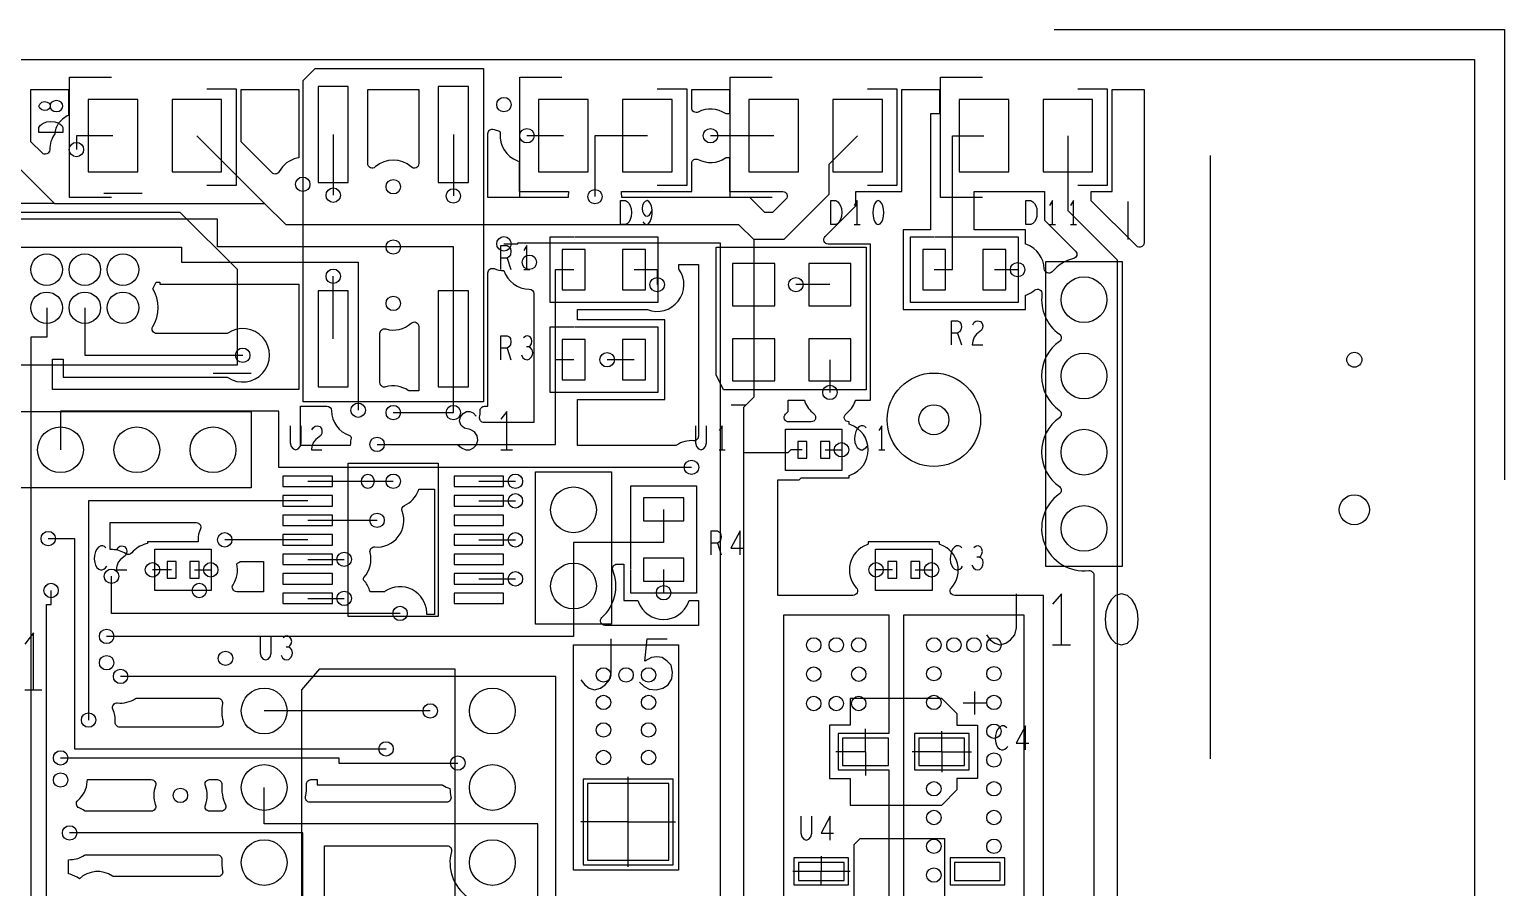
# Model space of a CAD drawing. Extents: x -56 to 56, y -64 to 41.
# Drawn here: x 6.89 to 56, y 12.42 to 41 of the extents above; entities that cross this region are included whole.
import ezdxf

# ---------------------------------------------------------------- set-up
doc = ezdxf.new("R2010")
doc.units = 0
doc.layers.get('0').update_dxf_attribs({"linetype": 'CONTINUOUS'})
doc.layers.add('art', color=5, linetype='CONTINUOUS')
doc.layers.add('tap', color=9, linetype='CONTINUOUS')

# ---------------------------------------------------------------- blocks, each defined once
blk = doc.blocks.new('D51')
blk.add_lwpolyline([(-0.9102, -0.4502), (0.9102, -0.4502), (0.9102, 0.4502), (-0.9102, 0.4502)], close=True)
blk = doc.blocks.new('D53')
blk.add_circle((0, 0), 1.556)
blk = doc.blocks.new('D52')
blk.add_lwpolyline([(-1.5002, -1.4252), (1.5002, -1.4252), (1.5002, 1.4252), (-1.5002, 1.4252)], close=True)
blk = doc.blocks.new('D54')
blk.add_lwpolyline([(-0.9122, -0.6074), (0.9122, -0.6074), (0.9122, 0.6074), (-0.9122, 0.6074)], close=True)
blk = doc.blocks.new('D10')
blk.add_circle((0, 0), 0.25)
blk = doc.blocks.new('D11')
blk.add_circle((0, 0), 0.5)
blk = doc.blocks.new('D40')
blk.add_lwpolyline([(-1.35, -1.275), (1.35, -1.275), (1.35, 1.275), (-1.35, 1.275)], close=True)
blk = doc.blocks.new('D13')
blk.add_circle((0, 0), 0.24)
blk = doc.blocks.new('D14')
blk.add_circle((0, 0), 0.762)
blk = doc.blocks.new('D24')
blk.add_lwpolyline([(-0.1524, -0.2794), (0.1524, -0.2794), (0.1524, 0.2794), (-0.1524, 0.2794)], close=True)
blk = doc.blocks.new('D42')
blk.add_lwpolyline([(-0.7, -0.7), (0.7, -0.7), (0.7, 0.7), (-0.7, 0.7)], close=True)
blk = doc.blocks.new('D15')
blk.add_circle((0, 0), 0.525)
blk = doc.blocks.new('D33')
blk.add_lwpolyline([(-0.6731, -0.381), (0.6731, -0.381), (0.6731, 0.381), (-0.6731, 0.381)], close=True)
blk = doc.blocks.new('D16')
blk.add_lwpolyline([(-0.8255, -1.2065), (0.8255, -1.2065), (0.8255, 1.2065), (-0.8255, 1.2065)], close=True)
blk = doc.blocks.new('D34')
blk.add_lwpolyline([(-0.825, -0.175), (0.825, -0.175), (0.825, 0.175), (-0.825, 0.175)], close=True)
blk = doc.blocks.new('D35')
blk.add_lwpolyline([(-0.5, -1.6), (0.5, -1.6), (0.5, 1.6), (-0.5, 1.6)], close=True)
blk = doc.blocks.new('D27')
blk.add_lwpolyline([(-0.762, -0.4572), (0.762, -0.4572), (0.762, 0.4572), (-0.762, 0.4572)], close=True)
blk = doc.blocks.new('D18')
blk.add_lwpolyline([(-0.76, -0.3), (0.76, -0.3), (0.76, 0.3), (-0.76, 0.3)], close=True)
blk = doc.blocks.new('D19')
blk.add_lwpolyline([(-0.381, -0.6731), (0.381, -0.6731), (0.381, 0.6731), (-0.381, 0.6731)], close=True)

msp = doc.modelspace()

# ---------------------------------------------------------------- linework, layer by layer
at = {"layer": 'art', "color": 3}
for points in [[(41, 41), (56, 41), (56, 26)], [(-55, 40), (55, 40), (55, -60), (-55, -60), (-55, 40)], [(7.7156, 35.2044), (5.46, 37.46)], [(9.666, 37.46), (8.4505, 37.46), (8.4505, 37)], [(14.7156, 35.2044), (12.46, 37.46)], [(17, 37.5), (17, 35.48)], [(21, 37.5), (21, 35.455)], [(24.666, 37.46), (23.4505, 37.46)], [(27.46, 37.46), (25.7165, 37.46), (25.7165, 35.4319)], [(31.666, 37.46), (29.563, 37.46)], [(34.46, 37.46), (33.5, 36.5), (33.5, 35.5), (32, 34), (31, 34)], [(37.0094, 33), (37.6154, 33), (37.6154, 37.46), (38.666, 37.46)], [(41.46, 37.46), (41.46, 34.9758), (43.1038, 33.332), (43.1038, 2.4538), (41, 0.35)], [(7.7156, 35.2044), (0.7156, 35.2044)], [(7.7156, 35.2044), (14.7156, 35.2044)], [(14.7156, 35.2044), (15.42, 34.5), (30.5, 34.5), (31, 34)], [(19, 33.7551), (13.15, 33.7551), (13.15, 34.68), (-12.5965, 34.68), (-12.5965, 28.887)], [(22.6855, 33.86), (23.1505, 33.86), (23.1505, 33.8981), (29.885, 33.8981), (29.885, -8.0634), (7.1994, -8.0634), (7.1994, -11.0565), (2.765, -11.0565), (2.765, -13.4584), (-0.0663, -13.4584)], [(31, 34), (31, 32.5)], [(-9.05, 33), (-9.05, 33.75), (11.95, 33.75), (11.95, 33.2451), (17.83, 33.2451), (17.83, 28.3178)], [(21, 30.7), (21, 33.7551), (19, 33.7551)], [(24.4034, 30), (24.4034, 33), (25.0094, 33)], [(27.016, 33), (27.787, 33), (27.787, 32.5)], [(39.016, 33), (39.787, 33)], [(17, 30.7), (17, 32.7801)], [(31, 32.5), (31, 30)], [(33.54, 32.5), (32.405, 32.5)], [(7.46, 31.73), (7.46, 30.747), (6.933, 30.747), (6.933, 4.37), (8.1559, 4.37)], [(8.73, 31.73), (8.73, 30.147), (13.987, 30.147)], [(21, 28.2384), (21, 30.7)], [(18.46, 27.18), (24.4034, 27.18), (24.4034, 30)], [(25.0094, 30), (24.4034, 30)], [(27.016, 30), (26.1204, 30)], [(31, 30), (31, 28.7528), (30.6578, 28.4106)], [(33.54, 30), (33.54, 28.91)], [(28.93, 26.415), (15.187, 26.415), (15.187, 28.287), (7.92, 28.287), (7.92, 27)], [(19, 28.2384), (21, 28.2384)], [(30.6578, 28.4106), (30.6578, 26.8986)], [(32.238, 27), (32.1366, 26.8986), (30.6578, 26.8986)], [(30.6578, 26.8986), (30.6578, 10.4902)], [(32.619, 27), (32.238, 27)], [(33.381, 27), (33.9234, 27)], [(16.15, 25.95), (19, 25.95)], [(21.85, 25.95), (23.065, 25.95)], [(16.15, 25.3), (8.8534, 25.3), (8.8534, 17.9964)], [(21.85, 25.3), (23.065, 25.3)], [(16.15, 24.65), (18.46, 24.65)], [(28, 25.016), (28, 23.9154), (25, 23.9154), (25, 22.46)], [(7.5107, 24.0422), (8.3884, 24.0422), (8.3884, 17.037), (18.76, 17.037)], [(16.15, 24), (13.3884, 24)], [(21.85, 24), (23.065, 24)], [(16.15, 23.35), (17.365, 23.35)], [(19.225, 21.5484), (9.6184, 21.5484), (9.6184, 22.7856)], [(11.619, 23), (10.982, 23)], [(12.381, 23), (12.9234, 23)], [(21.85, 22.7), (23.065, 22.7)], [(28, 23.0094), (28, 22.2384)], [(35.619, 23), (35.0766, 23)], [(36.381, 23), (36.9234, 23)], [(10.1685, 5.765), (7.4584, 5.765), (7.4584, 21.8484), (7.6066, 21.8484), (7.6066, 22.3134)], [(25, 22.46), (25, 20.7834), (9.4538, 20.7834)], [(16.15, 22.05), (17.365, 22.05)], [(32, 11), (32, 21.5), (35.5, 21.5), (35.5, 17.5492), (33.8096, 17.5492), (33.8096, 16.3344), (35.5, 16.3344), (35.5, 11), (32, 11)], [(36, 8), (36, 21.5), (40, 21.5), (40, 8), (36, 8)], [(25, 13), (25, 20.5), (28.5, 20.5), (28.5, 13), (25, 13)], [(24.9817, -2.3564), (27.3535, -2.3564), (27.3535, 1.9772), (24.4085, 1.9772), (24.4085, 19.452), (9.9188, 19.452)], [(20.23, 18.3), (14.7, 18.3)], [(34.7218, 16.9418), (34.7218, 17.7038)], [(37.2618, 16.9418), (37.2618, 17.6242)], [(7.9234, 16.737), (17.187, 16.737), (17.187, 16.5646), (21.1481, 16.5646)], [(34.7218, 16.9418), (33.7312, 16.9418)], [(34.7218, 16.9418), (34.7218, 16.1544)], [(37.2618, 16.9418), (36.2746, 16.9418)], [(37.2618, 16.9418), (38.249, 16.9418)], [(37.2618, 16.9418), (37.2618, 16.2594)], [(26.5885, 1.2122), (23.8085, 1.2122), (23.8085, 14.537), (14.7, 14.537), (14.7, 15.75)], [(26.8224, 14.605), (26.8224, 16.1052)], [(26.8224, 14.605), (25.2472, 14.605)], [(26.8224, 13.1048), (26.8224, 14.605)], [(26.8224, 14.605), (28.3976, 14.605)], [(17.141, 1.9384), (15.987, 1.9384), (15.987, 14.237), (8.2234, 14.237)], [(33.2486, 13.462), (33.2486, 12.954)], [(33.2486, 12.954), (32.3088, 12.954)], [(34.2138, 12.954), (33.2486, 12.954)], [(33.2486, 12.4968), (33.2486, 12.954)]]:
    msp.add_lwpolyline(points, dxfattribs=at)
at = {"layer": 'art', "color": 5}
for points in [[(9.6152, 35.4026), (8.2182, 35.4026), (8.2182, 39.4158), (9.6152, 39.4158)], [(22, 39.4), (22, 28.6), (16, 28.6), (16, 39.3), (16.4, 39.7), (22, 39.7), (22, 39.4)], [(24.6152, 35.4026), (23.2182, 35.4026), (23.2182, 39.4158), (24.6152, 39.4158)], [(31.6152, 35.4026), (30.2182, 35.4026), (30.2182, 39.4158), (31.6152, 39.4158)], [(38.6152, 35.4026), (37.2182, 35.4026), (37.2182, 39.4158), (38.6152, 39.4158)], [(12.7902, 35.809), (13.7808, 35.809), (13.7808, 39.0094), (12.7902, 39.0094)], [(27.7902, 35.809), (28.7808, 35.809), (28.7808, 39.0094), (27.7902, 39.0094)], [(34.7902, 35.809), (35.7808, 35.809), (35.7808, 39.0094), (34.7902, 39.0094)], [(41.7902, 35.809), (42.7808, 35.809), (42.7808, 39.0094), (41.7902, 39.0094)], [(8, 38.45), (7.9867, 38.5083), (7.9467, 38.575), (7.88, 38.6167), (7.7867, 38.6333), (7.6934, 38.6167), (7.6133, 38.5667), (7.5733, 38.4917), (7.5733, 38.4083), (7.5467, 38.3583), (7.48, 38.3167), (7.3867, 38.3), (7.2933, 38.325), (7.2267, 38.3833), (7.2, 38.45), (7.2267, 38.5167), (7.2933, 38.575), (7.3867, 38.6), (7.48, 38.5833), (7.5467, 38.5417), (7.5733, 38.4917), (7.5733, 38.4083), (7.6133, 38.3333), (7.6934, 38.2833), (7.7867, 38.2667), (7.88, 38.2833), (7.9467, 38.325), (7.9867, 38.3917), (8, 38.45)], [(8, 37.5667), (7.2, 37.5667), (7.2, 37.7333), (7.24, 37.8), (7.2933, 37.85), (7.3733, 37.8917), (7.4667, 37.925), (7.6, 37.9333), (7.7333, 37.925), (7.8267, 37.8917), (7.9067, 37.85), (7.96, 37.8), (8, 37.7333), (8, 37.5667)], [(10.635, 35.54), (9.365, 35.54)], [(11.905, 34.905), (-14.13, 34.905), (-14.13, 29.825), (13.81, 29.825), (13.81, 33), (11.905, 34.905)], [(26.5667, 34.5), (26.5667, 35.3), (26.7333, 35.3), (26.8, 35.26), (26.85, 35.2067), (26.8917, 35.1267), (26.925, 35.0333), (26.9333, 34.9), (26.925, 34.7667), (26.8917, 34.6733), (26.85, 34.5933), (26.8, 34.54), (26.7333, 34.5), (26.5667, 34.5)], [(27.3083, 34.5933), (27.3667, 34.5267), (27.4333, 34.5), (27.5, 34.5267), (27.5583, 34.6066), (27.6, 34.7267), (27.6167, 34.8467), (27.6167, 34.9933), (27.6, 35.1133), (27.5583, 35.22), (27.5083, 35.2733), (27.45, 35.3), (27.3833, 35.2733), (27.3333, 35.22), (27.3, 35.14), (27.2833, 35.0333), (27.3, 34.94), (27.3417, 34.8467), (27.3917, 34.7933), (27.45, 34.78), (27.5167, 34.8066), (27.5667, 34.8733), (27.6167, 34.9933)], [(33.5667, 34.5), (33.5667, 35.3), (33.7333, 35.3), (33.8, 35.26), (33.85, 35.2067), (33.8917, 35.1267), (33.925, 35.0333), (33.9333, 34.9), (33.925, 34.7667), (33.8917, 34.6733), (33.85, 34.5933), (33.8, 34.54), (33.7333, 34.5), (33.5667, 34.5)], [(34.45, 34.5), (34.45, 35.3), (34.35, 35.14)], [(35.15, 35.3), (35.0833, 35.2733), (35.0333, 35.2067), (35, 35.1267), (34.975, 35.02), (34.9667, 34.9), (34.975, 34.78), (35, 34.6733), (35.0333, 34.5933), (35.0833, 34.5267), (35.15, 34.5), (35.2167, 34.5267), (35.2667, 34.5933), (35.3, 34.6733), (35.325, 34.78), (35.3333, 34.9), (35.325, 35.02), (35.3, 35.1267), (35.2667, 35.2067), (35.2167, 35.2733), (35.15, 35.3)], [(40.0667, 34.5), (40.0667, 35.3), (40.2333, 35.3), (40.3, 35.26), (40.35, 35.2067), (40.3917, 35.1267), (40.425, 35.0333), (40.4333, 34.9), (40.425, 34.7667), (40.3917, 34.6733), (40.35, 34.5933), (40.3, 34.54), (40.2333, 34.5), (40.0667, 34.5)], [(40.95, 34.5), (40.95, 35.3), (40.85, 35.14)], [(41.65, 34.5), (41.65, 35.3), (41.55, 35.14)], [(43.46, 35.27), (43.46, 34)], [(34.35, 34.5), (34.55, 34.5)], [(40.85, 34.5), (41.05, 34.5)], [(41.55, 34.5), (41.75, 34.5)], [(25.0348, 34.0922), (27.8034, 34.0922), (27.8034, 31.9078), (24.222, 31.9078), (24.222, 34.0922), (25.0094, 34.0922)], [(37.0348, 34.0922), (39.8034, 34.0922), (39.8034, 31.9078), (36.222, 31.9078), (36.222, 34.0922), (37.0094, 34.0922)], [(22.5833, 33), (22.5833, 33.8), (22.7917, 33.8), (22.8583, 33.76), (22.9, 33.7067), (22.9167, 33.6), (22.9, 33.4933), (22.85, 33.4267), (22.7917, 33.3867), (22.5833, 33.3867)], [(23.45, 33), (23.45, 33.8), (23.35, 33.64)], [(29.75, 33.75), (34.75, 33.75), (34.75, 29), (30, 29), (29.75, 29.5), (29.75, 33.75)], [(22.7917, 33.3867), (22.9167, 33)], [(23.35, 33), (23.55, 33)], [(43.27, 23.11), (40.73, 23.11), (40.73, 33.27), (43.27, 33.27), (43.27, 23.11)], [(25.0348, 31.0922), (27.8034, 31.0922), (27.8034, 28.9078), (24.222, 28.9078), (24.222, 31.0922), (25.0094, 31.0922)], [(37.5833, 30.5), (37.5833, 31.3), (37.7917, 31.3), (37.8583, 31.26), (37.9, 31.2067), (37.9167, 31.1), (37.9, 30.9933), (37.85, 30.9267), (37.7917, 30.8867), (37.5833, 30.8867)], [(38.2917, 31.1667), (38.3417, 31.2467), (38.4, 31.2867), (38.4667, 31.3), (38.55, 31.2733), (38.6083, 31.2067), (38.625, 31.1267), (38.6167, 31.0466), (38.5833, 30.98), (38.4167, 30.8467), (38.3417, 30.7533), (38.2917, 30.62), (38.275, 30.5), (38.625, 30.5)], [(22.5833, 30), (22.5833, 30.8), (22.7917, 30.8), (22.8583, 30.76), (22.9, 30.7067), (22.9167, 30.6), (22.9, 30.4933), (22.85, 30.4267), (22.7917, 30.3867), (22.5833, 30.3867)], [(23.5083, 30.4267), (23.5583, 30.4667), (23.6, 30.5333), (23.6167, 30.6133), (23.6, 30.6933), (23.5583, 30.76), (23.4833, 30.8), (23.4083, 30.7867), (23.3333, 30.7333)], [(37.7917, 30.8867), (37.9167, 30.5)], [(22.7917, 30.3867), (22.9167, 30)], [(23.2667, 30.16), (23.3167, 30.0667), (23.3833, 30.0133), (23.4583, 30), (23.525, 30.0133), (23.5917, 30.08), (23.6333, 30.16), (23.6417, 30.24), (23.625, 30.3333), (23.5667, 30.4), (23.5083, 30.4267), (23.4333, 30.4267)], [(14.27, 29.54), (13, 29.54)], [(30.25, 28.5), (30.75, 28.5)], [(-8.59, 25.73), (-11.13, 25.73), (-11.13, 28.27), (14.27, 28.27), (14.27, 25.73), (-8.59, 25.73)], [(21.1448, 27.1693), (21.2735, 27.0635), (21.4183, 27), (21.5469, 27), (21.6756, 27.0635), (21.7722, 27.1693), (21.8204, 27.3175), (21.7883, 27.4656), (21.7078, 27.5927), (21.563, 27.6773), (21.37, 27.7197), (21.2574, 27.8043), (21.2091, 27.9525), (21.2413, 28.1007), (21.3217, 28.2065), (21.4343, 28.27), (21.5469, 28.27), (21.6596, 28.2277), (21.7561, 28.1218)], [(22.778, 27), (22.778, 28.27), (22.585, 28.016)], [(15.5667, 27.8), (15.5667, 27.2267), (15.6, 27.1066), (15.6667, 27.0267), (15.75, 27), (15.8333, 27.0267), (15.9, 27.1066), (15.9333, 27.2267), (15.9333, 27.8)], [(16.2917, 27.6667), (16.3417, 27.7467), (16.4, 27.7867), (16.4667, 27.8), (16.55, 27.7733), (16.6083, 27.7067), (16.625, 27.6267), (16.6167, 27.5466), (16.5833, 27.48), (16.4167, 27.3467), (16.3417, 27.2533), (16.2917, 27.12), (16.275, 27), (16.625, 27)], [(29.0667, 27.8), (29.0667, 27.2267), (29.1, 27.1066), (29.1667, 27.0267), (29.25, 27), (29.3333, 27.0267), (29.4, 27.1066), (29.4333, 27.2267), (29.4333, 27.8)], [(29.95, 27), (29.95, 27.8), (29.85, 27.64)], [(33.8382, 26.3142), (32.0602, 26.3142), (32.0602, 27.6858), (33.9398, 27.6858), (33.9398, 26.3142), (33.3556, 26.3142)], [(34.7487, 27.7335), (34.6987, 27.7735), (34.6404, 27.8002), (34.5737, 27.8002), (34.4987, 27.7602), (34.4404, 27.6935), (34.3987, 27.6135), (34.3654, 27.4802), (34.3571, 27.3602), (34.3737, 27.2402), (34.3987, 27.1602), (34.4487, 27.0802), (34.5071, 27.0269), (34.5654, 27.0002), (34.6237, 27.0002), (34.6821, 27.0269), (34.7321, 27.0669), (34.7737, 27.1202)], [(35.2654, 27.0002), (35.2654, 27.8002), (35.1654, 27.6402)], [(20.5, 26.55), (20.5, 21.45), (17.5, 21.45), (17.5, 26.55), (20.5, 26.55)], [(22.585, 27), (22.971, 27)], [(29.85, 27), (30.05, 27)], [(35.1654, 27.0002), (35.3654, 27.0002)], [(23.73, 26.27), (26.27, 26.27), (26.27, 21.19), (23.73, 21.19), (23.73, 26.27)], [(26.9078, 23.0348), (26.9078, 25.8034), (29.0922, 25.8034), (29.0922, 22.222), (26.9078, 22.222), (26.9078, 23.0094)], [(29.5833, 23.5), (29.5833, 24.3), (29.7917, 24.3), (29.8583, 24.26), (29.9, 24.2067), (29.9167, 24.1), (29.9, 23.9933), (29.85, 23.9267), (29.7917, 23.8867), (29.5833, 23.8867)], [(30.55, 23.5), (30.55, 24.3), (30.2417, 23.7267), (30.6583, 23.7267)], [(9.4333, 23.7333), (9.3833, 23.7733), (9.325, 23.8), (9.2583, 23.8), (9.1833, 23.76), (9.125, 23.6933), (9.0833, 23.6133), (9.05, 23.48), (9.0417, 23.36), (9.0583, 23.24), (9.0833, 23.16), (9.1333, 23.08), (9.1917, 23.0267), (9.25, 23), (9.3083, 23), (9.3667, 23.0267), (9.4167, 23.0667), (9.4583, 23.12)], [(9.7917, 23.6667), (9.8417, 23.7467), (9.9, 23.7867), (9.9667, 23.8), (10.05, 23.7733), (10.1083, 23.7067), (10.125, 23.6267), (10.1167, 23.5466), (10.0833, 23.48), (9.9167, 23.3467), (9.8417, 23.2533), (9.7917, 23.12), (9.775, 23), (10.125, 23)], [(11.1618, 23.6858), (12.9398, 23.6858), (12.9398, 22.3142), (11.0602, 22.3142), (11.0602, 23.6858), (11.6444, 23.6858)], [(29.7917, 23.8867), (29.9167, 23.5)], [(35.1618, 23.6858), (36.9398, 23.6858), (36.9398, 22.3142), (35.0602, 22.3142), (35.0602, 23.6858), (35.6444, 23.6858)], [(37.9333, 23.7333), (37.8833, 23.7733), (37.825, 23.8), (37.7583, 23.8), (37.6833, 23.76), (37.625, 23.6933), (37.5833, 23.6133), (37.55, 23.48), (37.5417, 23.36), (37.5583, 23.24), (37.5833, 23.16), (37.6333, 23.08), (37.6917, 23.0267), (37.75, 23), (37.8083, 23), (37.8667, 23.0267), (37.9167, 23.0667), (37.9583, 23.12)], [(38.5083, 23.4267), (38.5583, 23.4667), (38.6, 23.5333), (38.6167, 23.6133), (38.6, 23.6933), (38.5583, 23.76), (38.4833, 23.8), (38.4083, 23.7867), (38.3333, 23.7333)], [(38.2667, 23.16), (38.3167, 23.0667), (38.3833, 23.0133), (38.4583, 23), (38.525, 23.0133), (38.5917, 23.08), (38.6333, 23.16), (38.6417, 23.24), (38.625, 23.3333), (38.5667, 23.4), (38.5083, 23.4267), (38.4333, 23.4267)], [(38.75, 20.84), (38.875, 20.67), (39.025, 20.5567), (39.2, 20.5), (39.4, 20.5567), (39.55, 20.67), (39.7, 20.84), (39.75, 21.0666), (39.75, 22.2)], [(41.25, 20.5), (41.25, 22.2), (40.95, 21.86)], [(43.25, 22.2), (43.05, 22.1433), (42.9, 22.0017), (42.8, 21.8317), (42.725, 21.605), (42.7, 21.35), (42.725, 21.095), (42.8, 20.8683), (42.9, 20.6983), (43.05, 20.5567), (43.25, 20.5), (43.45, 20.5567), (43.6, 20.6983), (43.7, 20.8683), (43.775, 21.095), (43.8, 21.35), (43.775, 21.605), (43.7, 21.8317), (43.6, 22.0017), (43.45, 22.1433), (43.25, 22.2)], [(7.0162, 18.9992), (7.0162, 20.9042), (6.7317, 20.5232)], [(14.5667, 20.8), (14.5667, 20.2267), (14.6, 20.1066), (14.6667, 20.0267), (14.75, 20), (14.8333, 20.0267), (14.9, 20.1066), (14.9333, 20.2267), (14.9333, 20.8)], [(15.5083, 20.4267), (15.5583, 20.4667), (15.6, 20.5333), (15.6167, 20.6133), (15.6, 20.6933), (15.5583, 20.76), (15.4833, 20.8), (15.4083, 20.7867), (15.3333, 20.7333)], [(25.25, 19.34), (25.375, 19.17), (25.525, 19.0567), (25.7, 19), (25.9, 19.0567), (26.05, 19.17), (26.2, 19.34), (26.25, 19.5666), (26.25, 20.7)], [(27.2, 19.2549), (27.35, 19.1133), (27.525, 19.0283), (27.75, 19), (27.975, 19.0567), (28.15, 19.17), (28.275, 19.3683), (28.3, 19.595), (28.25, 19.8216), (28.125, 19.9633), (27.95, 20.0766), (27.775, 20.105), (27.6, 20.0766), (27.375, 19.9633), (27.45, 20.7), (28.125, 20.7)], [(15.2667, 20.16), (15.3167, 20.0667), (15.3833, 20.0133), (15.4583, 20), (15.525, 20.0133), (15.5917, 20.08), (15.6333, 20.16), (15.6417, 20.24), (15.625, 20.3333), (15.5667, 20.4), (15.5083, 20.4267), (15.4333, 20.4267)], [(40.95, 20.5), (41.55, 20.5)], [(16.55, 19.7), (21.05, 19.7), (21.05, 9.3), (15.95, 9.3), (15.95, 19), (16.55, 19.7)], [(6.7317, 18.9992), (7.3006, 18.9992)], [(37.2618, 18.7198), (36.7538, 18.7198), (34.2138, 18.7198), (34.2138, 17.8308), (33.528, 17.8308), (33.528, 16.0528), (34.2138, 16.0528), (34.2138, 15.1638), (37.2618, 15.1638)], [(37.7698, 18.2118), (37.2618, 18.7198)], [(38.354, 18.9484), (38.354, 18.1864)], [(37.7698, 18.2118), (37.7698, 17.8308), (38.4556, 17.8308), (38.4556, 16.0528), (37.7698, 16.0528), (37.7698, 15.6718)], [(37.973, 18.5674), (38.735, 18.5674)], [(39.4333, 17.7333), (39.3833, 17.7733), (39.325, 17.8), (39.2583, 17.8), (39.1833, 17.76), (39.125, 17.6933), (39.0833, 17.6133), (39.05, 17.48), (39.0417, 17.36), (39.0583, 17.24), (39.0833, 17.16), (39.1333, 17.08), (39.1917, 17.0267), (39.25, 17), (39.3083, 17), (39.3667, 17.0267), (39.4167, 17.0667), (39.4583, 17.12)], [(40.05, 17), (40.05, 17.8), (39.7417, 17.2267), (40.1583, 17.2267)], [(37.7698, 15.6718), (37.2618, 15.1638)], [(32.5667, 14.8), (32.5667, 14.2267), (32.6, 14.1066), (32.6667, 14.0267), (32.75, 14), (32.8333, 14.0267), (32.9, 14.1066), (32.9333, 14.2267), (32.9333, 14.8)], [(33.55, 14), (33.55, 14.8), (33.2417, 14.2267), (33.6583, 14.2267)], [(37.3486, 13.654), (37.3486, 8.154), (34.3486, 8.154), (34.3486, 13.854), (34.5486, 14.054), (37.3486, 14.054), (37.3486, 13.654)]]:
    msp.add_lwpolyline(points, dxfattribs=at)
at = {"layer": 'art', "color": 3}
for points in [[(7.5603, 36.9956), (7.5603, 36.9956), (7.5603, 36.9956, -0.670012), (7.3042, 36.8888), (6.9357, 37.2574), (6.9357, 38.9999), (8.1903, 38.9999), (8.1903, 38.1386), (8.1467, 38.1185), (8.1467, 38.1185), (8.1467, 38.1185, 0.270336), (7.7278, 37.5197), (7.7278, 37.5197), (7.7278, 37.5197, 0.158397), (7.5603, 36.9956), (7.5603, 36.9956)], [(15.2022, 36.2645), (15.2022, 36.2645), (15.2022, 36.2645, -0.503107), (14.9639, 36.2292), (13.9357, 37.2574), (13.9357, 38.9999), (15.8498, 38.9999), (15.8498, 36.726), (15.7913, 36.7128), (15.7913, 36.7128), (15.7913, 36.7128, 0.217758), (15.2022, 36.2645), (15.2022, 36.2645)], [(18.4011, 36.4202), (18.4011, 36.4202), (18.4011, 36.4202, -0.651113), (18.1502, 36.5312), (18.1502, 38.9999), (19.8498, 38.9999), (19.8498, 36.5312), (19.8498, 36.5312), (19.8498, 36.5312, -0.651069), (19.5989, 36.4202), (19.5989, 36.4202), (19.5989, 36.4202, 0.386689), (18.4011, 36.4202), (18.4011, 36.4202)], [(30.0798, 38.1852), (30.0608, 38.198), (30.0608, 38.198), (30.0608, 38.198, 0.27411), (29.1545, 38.251), (29.1545, 38.251), (29.1545, 38.251, -0.561698), (28.9357, 38.3842), (28.9357, 38.9999), (30.1903, 38.9999), (30.1903, 38.1852), (30.0798, 38.1852)], [(40.6502, 7.3498), (40.6502, 22.1502), (37.693, 22.1502), (37.693, 22.1502), (37.693, 22.1502, -0.651069), (37.582, 22.4011), (37.582, 22.4011), (37.582, 22.4011, 0.531475), (37.2326, 23.8348), (37.1836, 23.8529), (37.1836, 23.9296), (34.8164, 23.9296), (34.8164, 23.8529), (34.7674, 23.8348), (34.7674, 23.8348), (34.7674, 23.8348, 0.531478), (34.418, 22.4011), (34.418, 22.4011), (34.418, 22.4011, -0.651113), (34.307, 22.1502), (31.808, 22.1502), (31.808, 25.9984), (32.5095, 25.9984), (32.5815, 26.0704), (34.1836, 26.0704), (34.1836, 26.1471), (34.2326, 26.1652), (34.2326, 26.1652), (34.2326, 26.1652, 0.696002), (34.2326, 27.8348), (34.1836, 27.8529), (34.1836, 27.9296), (34.1665, 27.9296), (34.1665, 27.9296), (34.1665, 27.9296, -0.719643), (34.0761, 28.1993), (34.0761, 28.1993), (34.0761, 28.1993, 0.143426), (34.3748, 28.6008), (34.3929, 28.6498), (34.8902, 28.6498), (34.8902, 33.8502), (33.4854, 33.8502), (33.4854, 33.8502), (33.4854, 33.8502, -0.668294), (33.3793, 34.1063), (34.4002, 35.1271), (34.4002, 35.6033), (35.9357, 35.6033), (35.9357, 38.9999), (37.1903, 38.9999), (37.1903, 38.1852), (36.8902, 38.1852), (36.8902, 34.3233), (35.9782, 34.3233), (35.9782, 31.6767), (40.0472, 31.6767), (40.0472, 32.1471), (40.0962, 32.1652), (40.0962, 32.1652), (40.0962, 32.1652, 0.084443), (40.3548, 32.3144), (40.3548, 32.3144), (40.3548, 32.3144, -0.68069), (40.5993, 32.1798), (40.5993, 32.1798), (40.5993, 32.1798, 0.275916), (41.1776, 30.8519), (41.1776, 30.8519), (41.1776, 30.8519, -0.513834), (41.1776, 30.6081), (41.1776, 30.6081), (41.1776, 30.6081, 0.51377), (41.1776, 28.3119), (41.1776, 28.3119), (41.1776, 28.3119, -0.513834), (41.1776, 28.0681), (41.1776, 28.0681), (41.1776, 28.0681, 0.51377), (41.1776, 25.7719), (41.1776, 25.7719), (41.1776, 25.7719, -0.513834), (41.1776, 25.5281), (41.1776, 25.5281), (41.1776, 25.5281, 0.773412), (42.1596, 22.9769), (42.1596, 22.9769), (42.1596, 22.9769, -0.447915), (42.3266, 22.8278), (42.3266, 5.305)], [(43.9999, 33.8972), (43.9999, 33.8972), (43.9999, 33.8972, -0.668405), (43.7438, 33.7911), (42.2372, 35.2977), (42.2372, 35.6033), (42.9357, 35.6033), (42.9357, 38.9999), (43.9999, 38.9999), (43.9999, 33.8972)], [(22.1502, 35.4002), (22.1502, 37.5319), (22.1502, 37.5319), (22.1502, 37.5319, -0.53035), (22.3558, 37.6712), (22.3558, 37.6712), (22.3558, 37.6712, 0.043829), (22.505, 37.6264), (22.505, 37.6264), (22.505, 37.6264, -0.38307), (22.5644, 37.5457), (22.5644, 37.5457), (22.5644, 37.5457, 0.340435), (23.1413, 36.6252), (23.1903, 36.6071), (23.1903, 35.6033), (24.8311, 35.6033), (24.8311, 35.5245), (24.8308, 35.5208), (24.8308, 35.5208), (24.8308, 35.5208, 0.013801), (24.8272, 35.4718), (24.824, 35.4002), (22.1502, 35.4002)], [(31.3729, 34.9002), (30.8729, 35.4002), (26.609, 35.4002), (26.6058, 35.4718), (26.6058, 35.4718), (26.6058, 35.4718, 0.013801), (26.6022, 35.5208), (26.6019, 35.5245), (26.6019, 35.6033), (28.9357, 35.6033), (28.9357, 36.5358), (28.9357, 36.5358), (28.9357, 36.5358, -0.561687), (29.1545, 36.669), (29.1545, 36.669), (29.1545, 36.669, 0.274103), (30.0608, 36.722), (30.0798, 36.7348), (30.1903, 36.7348), (30.1903, 35.6033), (31.9681, 35.6033), (31.9681, 35.6033), (31.9681, 35.6033, -0.668294), (32.0742, 35.3472), (31.6271, 34.9002), (31.3729, 34.9002)], [(40.9394, 32.9324), (40.9394, 32.9324), (40.9394, 32.9324, -0.680539), (40.6768, 33.0269), (40.6768, 33.0269), (40.6768, 33.0269, 0.305461), (40.0962, 33.8348), (40.0472, 33.8529), (40.0472, 34.3233), (38.3406, 34.3233), (38.3406, 35.6033), (40.6828, 35.6033), (40.6828, 34.6539), (41.7175, 33.6192), (41.7175, 33.6192), (41.7175, 33.6192, -0.581026), (41.6487, 33.3678), (41.6487, 33.3678), (41.6487, 33.3678, 0.150681), (40.9394, 32.9324), (40.9394, 32.9324)], [(22.0239, 27.9052), (22.0239, 27.9052), (22.0239, 27.9052, -0.466942), (21.8763, 28.0816), (21.8763, 28.0816), (21.8763, 28.0816, 0.059086), (21.8886, 28.2909), (21.8886, 28.2909), (21.8886, 28.2909, -0.431805), (22.0384, 28.4498), (22.1502, 28.4498), (22.1502, 32.8938), (22.1502, 32.8938), (22.1502, 32.8938, -0.53035), (22.3558, 33.0331), (22.3558, 33.0331), (22.3558, 33.0331, 0.094539), (22.6834, 32.9698), (22.6834, 32.9698), (22.6834, 32.9698, 0.324392), (23.5285, 32.3549), (23.5285, 32.3549), (23.5285, 32.3549, -0.413629), (23.6782, 32.2049), (23.6782, 27.9052), (22.0239, 27.9052)], [(25.1286, 27.1402), (25.1286, 28.6767), (28.0472, 28.6767), (28.0472, 31.3233), (25.1286, 31.3233), (25.1286, 31.6767), (27.4481, 31.6767), (27.4614, 31.6715), (27.4614, 31.6715), (27.4614, 31.6715, 0.746174), (28.512, 33.0165), (28.512, 33.0165), (28.512, 33.0165, 0.024972), (28.5068, 33.0887), (28.5062, 33.0933), (28.5062, 33.1729), (29.1598, 33.1729), (29.1598, 27.4521), (29.1598, 27.4521), (29.1598, 27.4521, -0.436785), (28.9983, 27.3026), (28.9983, 27.3026), (28.9983, 27.3026, 0.169143), (28.4322, 27.153), (28.4132, 27.1402), (25.1286, 27.1402)], [(7.6582, 29.0122), (7.6582, 30.0218), (8.0048, 30.0218), (8.0048, 29.4218), (13.4702, 29.4218), (13.4892, 29.409), (13.4892, 29.409), (13.4892, 29.409, 1.880753), (13.4892, 30.885), (13.4702, 30.8722), (11.1203, 30.8722), (11.1203, 30.8722), (11.1203, 30.8722, -0.590569), (10.9935, 31.1023), (10.9935, 31.1023), (10.9935, 31.1023, 0.29143), (10.9889, 32.365), (10.9889, 32.365), (10.9889, 32.365, 0.041862), (11.0808, 32.5386), (11.1003, 32.5841), (11.2248, 32.5841), (11.2248, 32.5199), (15.8498, 32.5199), (15.8498, 29.0122), (7.6582, 29.0122)], [(19.5168, 28.9636), (19.4978, 28.9764), (19.4978, 28.9764), (19.4978, 28.9764, 0.223828), (18.7477, 29.0921), (18.7477, 29.0921), (18.7477, 29.0921, -0.500971), (18.5552, 29.2359), (18.5552, 30.8796), (18.5552, 30.8796), (18.5552, 30.8796, -0.500997), (18.7477, 31.0234), (18.7477, 31.0234), (18.7477, 31.0234, 0.262098), (19.5989, 31.2185), (19.5989, 31.2185), (19.5989, 31.2185, -0.651113), (19.8498, 31.1075), (19.8498, 28.9636), (19.5168, 28.9636)], [(32.1656, 27.9296), (32.1656, 27.9296), (32.1656, 27.9296, -0.668405), (32.0595, 28.1857), (32.1502, 28.2764), (32.1502, 28.6498), (32.6871, 28.6498), (32.7052, 28.6008), (32.7052, 28.6008), (32.7052, 28.6008, 0.143426), (33.0039, 28.1993), (33.0039, 28.1993), (33.0039, 28.1993, -0.719648), (32.9135, 27.9296), (32.1656, 27.9296)], [(15.9122, 27.1402), (15.9122, 28.4498), (16.79, 28.4498), (16.79, 28.4498), (16.79, 28.4498, -0.409084), (16.9399, 28.3024), (16.9399, 28.3024), (16.9399, 28.3024, 0.316924), (17.545, 27.4744), (17.545, 27.4744), (17.545, 27.4744, -0.387538), (17.594, 27.386), (17.594, 27.386), (17.594, 27.386, 0.049296), (17.5704, 27.2125), (17.5678, 27.1402), (15.9122, 27.1402)], [(20.1172, 21.5086), (20.1146, 21.5809), (20.1146, 21.5809), (20.1146, 21.5809, 0.588505), (18.7272, 22.2864), (18.7082, 22.2736), (18.2284, 22.2736), (18.2115, 22.3254), (18.2115, 22.3254), (18.2115, 22.3254, 0.106472), (18.0231, 22.6495), (18.0231, 22.6495), (18.0231, 22.6495, -0.387277), (18.0231, 22.7505), (18.0231, 22.7505), (18.0231, 22.7505, 0.254027), (18.2261, 23.5756), (18.2261, 23.5756), (18.2261, 23.5756, -0.518036), (18.384, 23.763), (18.384, 23.763), (18.384, 23.763, 0.548178), (19.2964, 24.9548), (19.2964, 24.9548), (19.2964, 24.9548, -0.389869), (19.3743, 25.1423), (19.3743, 25.1423), (19.3743, 25.1423, 0.198057), (19.8348, 25.6408), (19.8529, 25.6898), (20.3748, 25.6898), (20.3748, 21.5086), (20.1172, 21.5086)], [(10.2951, 23.5662), (10.2951, 23.5662), (10.2951, 23.5662, -0.379648), (10.0984, 23.5353), (10.0984, 23.5353), (10.0984, 23.5353, 0.134035), (9.6509, 23.6752), (9.5786, 23.6778), (9.5786, 24.5748), (12.4389, 24.5748), (12.4389, 24.5748), (12.4389, 24.5748, -0.543652), (12.5758, 24.3635), (12.5758, 24.3635), (12.5758, 24.3635, 0.104356), (12.4982, 24.0042), (12.4979, 23.9296), (10.8164, 23.9296), (10.8164, 23.8766), (10.7601, 23.8621), (10.7601, 23.8621), (10.7601, 23.8621, 0.158689), (10.2951, 23.5662), (10.2951, 23.5662)], [(13.7893, 22.2736), (13.7893, 22.2736), (13.7893, 22.2736, -0.59877), (13.6644, 22.5067), (13.6644, 22.5067), (13.6644, 22.5067, 0.20794), (13.7896, 23.2053), (13.7896, 23.2053), (13.7896, 23.2053, 0.031489), (13.8862, 23.262), (13.9052, 23.2748), (14.6748, 23.2748), (14.6748, 22.2736), (13.7893, 22.2736)], [(26.0466, 21.1502), (26.0466, 21.1502), (26.0466, 21.1502, -0.687116), (25.9461, 21.4116), (25.9461, 21.4116), (25.9461, 21.4116, 0.314046), (26.3112, 22.9845), (26.3112, 22.9845), (26.3112, 22.9845, -0.530703), (26.4505, 23.1902), (26.6767, 23.1902), (26.6767, 21.9782), (27.1471, 21.9782), (27.1652, 21.9292), (27.1652, 21.9292), (27.1652, 21.9292, 0.696002), (28.8348, 21.9292), (28.8529, 21.9782), (29.1598, 21.9782), (29.1598, 21.1502), (26.0466, 21.1502)], [(9.8902, 17.7622), (9.8902, 17.7622), (9.8902, 17.7622, -0.438092), (9.7407, 17.9243), (9.7407, 17.9243), (9.7407, 17.9243, 0.12527), (9.6672, 18.3573), (9.6672, 18.3573), (9.6672, 18.3573, -0.578787), (9.8208, 18.5672), (9.8208, 18.5672), (9.8208, 18.5672, 0.177772), (10.4166, 18.714), (10.4356, 18.7268), (13.1625, 18.7268), (13.1625, 18.7268), (13.1625, 18.7268, -0.46749), (13.3101, 18.5502), (13.3101, 18.5502), (13.3101, 18.5502, 0.107665), (13.332, 17.9494), (13.332, 17.9494), (13.332, 17.9494, -0.489712), (13.1867, 17.7622), (9.8902, 17.7622)], [(8.7402, 14.9622), (8.7212, 14.975), (8.7212, 14.975), (8.7212, 14.975, 0.056494), (8.5434, 15.0677), (8.5434, 15.0677), (8.5434, 15.0677, -0.568868), (8.5002, 15.3219), (8.5002, 15.3219), (8.5002, 15.3219, 0.202817), (8.8117, 15.9417), (8.8163, 16.0118), (10.9417, 16.0118), (10.9417, 16.0118), (10.9417, 16.0118, -0.526643), (11.0816, 15.8078), (11.0816, 15.8078), (11.0816, 15.8078, 0.186445), (11.0816, 15.1662), (11.0816, 15.1662), (11.0816, 15.1662, -0.526656), (10.9417, 14.9622), (8.7402, 14.9622)], [(12.8823, 14.9622), (12.8823, 14.9622), (12.8823, 14.9622, -0.526643), (12.7424, 15.1662), (12.7424, 15.1662), (12.7424, 15.1662, 0.186445), (12.7424, 15.8078), (12.7424, 15.8078), (12.7424, 15.8078, -0.526656), (12.8823, 16.0118), (13.1418, 16.0118), (13.1418, 16.0118), (13.1418, 16.0118, -0.43527), (13.2914, 15.8511), (13.2914, 15.8511), (13.2914, 15.8511, 0.123688), (13.4109, 15.1734), (13.4109, 15.1734), (13.4109, 15.1734, -0.543449), (13.2739, 14.9622), (12.8823, 14.9622)], [(16.2252, 15.2622), (16.2252, 15.2622), (16.2252, 15.2622, -0.479425), (16.0788, 15.4446), (16.0788, 15.4446), (16.0788, 15.4446, 0.072535), (16.1086, 15.8511), (16.1086, 15.8511), (16.1086, 15.8511, -0.435296), (16.2582, 16.0118), (16.4618, 16.0118), (16.4618, 15.8394), (20.6313, 15.8394), (20.6503, 15.8266), (20.6503, 15.8266), (20.6503, 15.8266, 0.074445), (20.8883, 15.7132), (20.8883, 15.7132), (20.8883, 15.7132, 0.048018), (20.9212, 15.4446), (20.9212, 15.4446), (20.9212, 15.4446, -0.479454), (20.7748, 15.2622), (16.2252, 15.2622)], [(16.7122, 6.0472), (16.7122, 13.8118), (20.7931, 13.8118), (20.7931, 13.8118), (20.7931, 13.8118, -0.494486), (20.9377, 13.6223), (20.9377, 13.6223), (20.9377, 13.6223, 0.315245), (21.484, 12.0974)], [(8.5475, 12.7122), (8.5475, 12.7122), (8.5475, 12.7122, 0.096943), (8.2396, 12.861), (8.1836, 12.8757), (8.1836, 13.3448), (8.2559, 13.3474), (8.2559, 13.3474), (8.2559, 13.3474, 0.140128), (8.7212, 13.499), (8.7402, 13.5118), (13.1418, 13.5118), (13.1418, 13.5118), (13.1418, 13.5118, -0.43527), (13.2914, 13.3511), (13.2914, 13.3511), (13.2914, 13.3511, 0.068748), (13.3168, 12.9654), (13.3168, 12.9654), (13.3168, 12.9654, -0.47501), (13.1698, 12.7852), (9.6702, 12.7852), (9.6512, 12.798), (9.6512, 12.798), (9.6512, 12.798, 0.348688), (8.5475, 12.7122), (8.5475, 12.7122)]]:
    msp.add_lwpolyline(points, format="xyb", dxfattribs=at)
at = {"layer": 'art', "color": 5}
msp.add_lwpolyline([(18.3736, 25.95), (18.3736, 25.95), (18.3736, 25.95, 1), (17.9264, 25.95), (17.9264, 25.95), (17.9264, 25.95, 1), (18.3736, 25.95), (18.3736, 25.95)], format="xyb", dxfattribs=at)
at = {"layer": 'tap', "color": 9}
msp.add_lwpolyline([(46.2, 36.8), (46.2, 16.7)], dxfattribs=at)

# ---------------------------------------------------------------- block references
at = {"layer": 'art'}
for name, p in [('D35', (17, 37.5)), ('D35', (21, 37.5)), ('D16', (9.666, 37.46)), ('D16', (12.46, 37.46)), ('D13', (22.6855, 38.4981)), ('D16', (24.666, 37.46)), ('D16', (27.46, 37.46)), ('D16', (31.666, 37.46)), ('D16', (34.46, 37.46)), ('D16', (38.666, 37.46)), ('D16', (41.46, 37.46)), ('D13', (23.4505, 37.46)), ('D13', (29.563, 37.46)), ('D13', (8.4505, 37)), ('D13', (15.987, 35.8444)), ('D13', (19, 35.7616)), ('D13', (17, 35.48)), ('D13', (21, 35.455)), ('D13', (25.7165, 35.4319)), ('D13', (19, 33.7551)), ('D13', (22.6855, 33.86)), ('D15', (7.46, 33)), ('D15', (8.73, 33)), ('D15', (10, 33)), ('D13', (23.53, 33.2451)), ('D19', (25.0094, 33)), ('D19', (27.016, 33)), ('D19', (37.0094, 33)), ('D19', (39.016, 33)), ('D13', (17, 32.7801)), ('D42', (31, 32.5)), ('D42', (33.54, 32.5)), ('D13', (39.787, 33)), ('D13', (27.787, 32.5)), ('D13', (32.405, 32.5)), ('D14', (42, 32)), ('D15', (7.46, 31.73)), ('D15', (8.73, 31.73)), ('D15', (10, 31.73)), ('D35', (17, 30.7)), ('D13', (19, 31.8771)), ('D35', (21, 30.7)), ('D19', (25.0094, 30)), ('D19', (27.016, 30)), ('D42', (31, 30)), ('D42', (33.54, 30)), ('D13', (13.987, 30.147)), ('D13', (26.1204, 30)), ('D14', (42, 29.46)), ('D10', (51, 30)), ('D53', (37, 28)), ('D13', (33.54, 28.91)), ('D13', (17.83, 28.3178)), ('D11', (37, 28)), ('D13', (19, 28.2384)), ('D13', (21, 28.2384)), ('D14', (7.92, 27)), ('D14', (10.46, 27)), ('D14', (13, 27)), ('D14', (42, 26.92)), ('D13', (18.46, 27.18)), ('D24', (32.619, 27)), ('D24', (33.381, 27)), ('D13', (33.9234, 27)), ('D13', (28.93, 26.415)), ('D34', (16.15, 25.95)), ('D13', (19, 25.95)), ('D34', (21.85, 25.95)), ('D13', (23.065, 25.95)), ('D13', (23.065, 25.3)), ('D14', (25, 25)), ('D34', (16.15, 25.3)), ('D34', (21.85, 25.3)), ('D33', (28, 25.016)), ('D14', (42, 24.38)), ('D11', (51, 25)), ('D34', (16.15, 24.65)), ('D13', (18.46, 24.65)), ('D34', (21.85, 24.65)), ('D13', (7.5107, 24.0422)), ('D13', (13.3884, 24)), ('D34', (16.15, 24)), ('D34', (21.85, 24)), ('D13', (23.065, 24)), ('D13', (17.365, 23.35)), ('D13', (10.982, 23)), ('D24', (11.619, 23)), ('D24', (12.381, 23)), ('D13', (12.9234, 23)), ('D34', (16.15, 23.35)), ('D34', (21.85, 23.35)), ('D14', (25, 22.46)), ('D33', (28, 23.0094)), ('D13', (35.0766, 23)), ('D24', (35.619, 23)), ('D24', (36.381, 23)), ('D13', (36.9234, 23)), ('D13', (9.6184, 22.7856)), ('D34', (16.15, 22.7)), ('D34', (21.85, 22.7)), ('D13', (23.065, 22.7)), ('D13', (7.6066, 22.3134)), ('D13', (12.5416, 22.3134)), ('D34', (16.15, 22.05)), ('D13', (17.365, 22.05)), ('D34', (21.85, 22.05)), ('D13', (28, 22.2384)), ('D13', (19.225, 21.5484)), ('D13', (9.4538, 20.7834)), ('D13', (33, 20.5)), ('D13', (33.75, 20.5)), ('D13', (34.5, 20.5)), ('D13', (37, 20.5)), ('D13', (37.6667, 20.5)), ('D13', (38.3333, 20.5)), ('D13', (39, 20.5)), ('D13', (9.4538, 19.9072)), ('D13', (13.413, 20.052)), ('D13', (9.9188, 19.452)), ('D13', (26, 19.5)), ('D13', (26.75, 19.5)), ('D13', (27.5, 19.5)), ('D13', (33, 19.5246)), ('D13', (34.5, 19.5246)), ('D13', (37, 19.5417)), ('D13', (39, 19.5417)), ('D14', (14.7, 18.3)), ('D14', (22.3, 18.3)), ('D13', (26, 18.5833)), ('D13', (27.5, 18.5833)), ('D13', (33, 18.5492)), ('D13', (33.75, 18.5492)), ('D13', (34.5, 18.5492)), ('D13', (37, 18.5833)), ('D13', (39, 18.5833)), ('D13', (8.8534, 17.9964)), ('D13', (20.23, 18.3)), ('D13', (26, 17.6667)), ('D13', (27.5, 17.6667)), ('D13', (39, 17.625)), ('D13', (18.76, 17.037)), ('D27', (34.7218, 16.9418)), ('D54', (37.2618, 16.9418)), ('D27', (37.2618, 16.9418)), ('D13', (7.9234, 16.737)), ('D13', (21.1481, 16.5646)), ('D13', (26, 16.75)), ('D13', (27.5, 16.75)), ('D13', (39, 16.6667)), ('D13', (7.9234, 16)), ('D14', (14.7, 15.75)), ('D14', (22.3, 15.75)), ('D13', (11.912, 15.487)), ('D52', (26.8224, 14.605)), ('D40', (26.8224, 14.605)), ('D13', (37, 15.7083)), ('D13', (39, 15.7083)), ('D13', (37, 14.75)), ('D13', (39, 14.75)), ('D13', (8.2234, 14.237)), ('D14', (14.7, 13.25)), ('D14', (22.3, 13.25)), ('D13', (37, 13.7917)), ('D13', (39, 13.7917)), ('D51', (33.2486, 12.954)), ('D51', (38.4486, 12.954)), ('D18', (33.2486, 12.954)), ('D13', (37, 12.8333)), ('D18', (38.4486, 12.954))]:
    msp.add_blockref(name, p, dxfattribs=at)

doc.saveas('drawing.dxf')
